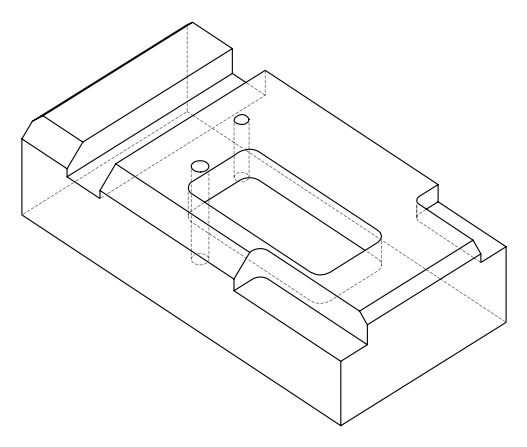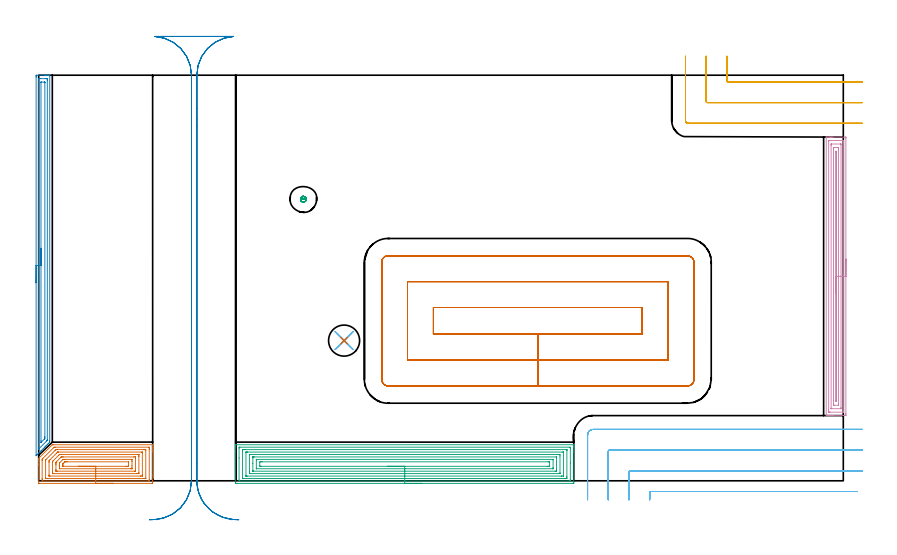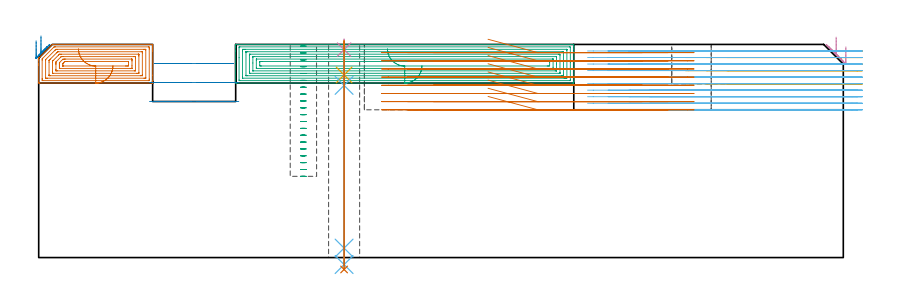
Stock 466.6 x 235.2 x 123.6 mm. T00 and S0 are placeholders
(PLAN: 13 operations, 8 tool changes, 75.9 min)
(1 AREA_MILL | FG_CHAMFER_SURFACE | UGT0205_001 | 4.55 min | 18618 mm3)
(2 AREA_MILL_1 | FG_CHAMFER_SURFACE_1 | UGT0205_001 | 5.43 min | 6722 mm3)
(3 AREA_MILL_2 | FG_CHAMFER_SURFACE_2 | UGT0205_001 | 12.97 min | 53405 mm3)
(4 AREA_MILL_3 | FG_CHAMFER_SURFACE_3 | UGT0205_001 | 6.62 min | 11266 mm3)
(5 MILL_CORNER_NOTCH_RECTANGULAR | CORNER_NOTCH_RECTANGULAR | NXT0201_012 | Follow Part, ap 4, ae 75% | 4.67 min | 80855 mm3)
(6 MILL_CORNER_NOTCH_RECTANGULAR_1 | CORNER_NOTCH_RECTANGULAR_1 | NXT0201_012 | Follow Part, ap 4, ae 75% | 14.3 min | 220425 mm3)
(7 MILL_RECTANGULAR_POCKET | POCKET_RECTANGULAR_STRAIGHT | UGT0201_094 | Follow Part, ap 5, ae 75% | 20.26 min | 721735 mm3)
(8 MILL_RECTANGULAR_SLOT | SLOT_RECTANGULAR | UGT0201_009 | Follow Part, ap 11.25, ae 75% | 4.6 min | 370632 mm3)
(9 MILL_BLIND_HOLE_FROM_SOLID_MATERIAL | STEP1POCKET | NXT0201_011 | Spiral | 1.27 min | 13934 mm3)
(10 SPOT_DRILL | STEP1HOLE | NXT0321_9005460120000 | 0.05 min | 189 mm3)
(11 DRILL_BLIND_HOLE_INTO_CENTER | STEP1HOLE | NXT0301_089 | 0.08 min | 1563 mm3)
(12 GUN_DRILL_THROUGH_HOLE | STEP1HOLE | UGT0307_008 | 0.61 min | 10257 mm3)
(13 DRILL_TO_ENLARGE_THROUGH_HOLE | STEP1HOLE | UGT0301_046 | 0.53 min | 19466 mm3)
(TOOL UGT0205_001 | Chamfer Mill 20 x 3 x 45 deg. | D20 FL50 Z2)
(TOOL NXT0201_012 | ENDMILL 16mm [2P460-1600-NA 1630] | D16 FL38 Z6)
(TOOL UGT0201_094 | End mill 20 mm | D20 FL38 Z4)
(TOOL UGT0201_009 | End Mill 45 mm | D45 FL63 Z6)
(TOOL NXT0201_011 | ENDMILL 12mm [2P460-1200-NA 1630] | D12 FL38 Z6)
(TOOL NXT0321_9005460120000 | NC Spot Drill, 142deg, 12mm, Carbide, Uncoated | D12 PA142 FL30 Z2)
(TOOL NXT0301_089 | Carbide Drill 11.8mm [860.1-1180-035A1-MM 2214] | D11.8 PA140 FL55 Z2)
(TOOL UGT0307_008 | Gun Drill 11 mm | D11 PA130 FL24 Z1)
(TOOL UGT0301_046 | Twist Drill 18 mm | D18 PA118 FL130 Z2)
(OP 1 AREA_MILL)
G17 G21 G94 G90
T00 M6
G54
G17 G0 G90 X43.05 Y-1.5 S1061 M3
G43 Z133.6 H0
Z111.2
G94 G1 X43.012 Z110.328 F250.
X42.898 Z109.464
X42.709 Z108.612
X42.447 Z107.78
X42.113 Z106.974
X41.71 Z106.2
X41.241 Z105.464
X40.71 Z104.772
X40.121 Z104.129
X39.478 Z103.54
X38.786 Z103.009
X38.05 Z102.54
X37.276 Z102.137
X36.47 Z101.803
X35.638 Z101.541
X34.786 Z101.352
X33.922 Z101.238
X33.05 Z101.2
X0.569
X0.22 Y-1.496 Z101.202
X0.01 Y-1.491 Z101.206
X0. Y-1.276 Z101.421
Y8.812 Z111.506
Y9.452 Z112.149
Y9.7 Z112.397
Y11.476 Z114.171
Y11.973 Z114.672
Y12.56 Z115.258
Y12.808 Z115.507
X0.002 Y12.908 Z115.606
X0.01 Y13.004 Z115.701
X0.124 Y13.126 Z115.823
X7.814 Y20.814 Z123.511
X7.905 Y20.898 Z123.588
X8.578 Y20.9 Z123.6
X65.976
X66.09 Y20.897 Z123.589
X66.093 Y20.874 Z123.565
X66.1 Y20.596 Z123.294
Y19.859 Z122.559
Y19.077 Z121.776
Y18.58 Z121.277
Y18.332 Z121.029
Y17.692 Z120.389
Y17.444 Z120.141
Y16.804 Z119.498
Y3.04 Z105.737
Y-0.068 Z102.628
Y-0.389 Z102.308
X66.097 Y-0.956 Z101.74
X66.092 Y-1.491 Z101.205
X66.069 Y-1.493 Z101.204
X65.531 Y-1.5 Z101.2
X33.05
Y-0.086 Z102.614
X2.349 Y-0.085 Z102.615
X2.01 Y-0.068 Z102.632
X2.002 Y0.278 Z102.978
X2. Y0.82 Z103.52
Y1.168 Z103.868
Y11.824 Z114.524
X2.006 Y12.364 Z115.064
X2.01 Y12.536 Z115.236
X2.087 Y12.626 Z115.326
X2.349 Y12.899 Z115.599
X8.578 Y19.128 Z121.828
X8.751 Y19.297 Z121.997
X8.93 Y19.468 Z122.168
X9.451 Y19.485 Z122.185
X9.468 Y19.486 Z122.186
X63.751 Y19.485 Z122.185
X64.09 Y19.468 Z122.168
X64.098 Y19.122 Z121.822
X64.1 Y18.58 Z121.28
Y18.232 Z120.932
Y0.82 Z103.52
X64.099 Y0.473 Z103.173
X64.09 Y-0.068 Z102.632
X63.768 Y-0.085 Z102.615
X63.751
X33.05 Y-0.086 Z102.614
Y1.328 Z104.028
X5.019 Y1.329 Z104.029
X4.508 Y1.33 Z104.03
X4.129 Y1.333 Z104.033
X4.012 Y1.335 Z104.035
X4.004 Y1.579 Z104.279
X4.001 Y1.708 Z104.408
X4. Y11.605 Z114.305
X4.002 Y11.733 Z114.433
X4.01 Y11.991 Z114.691
X4.02 Y12.109 Z114.809
X4.05 Y12.144 Z114.844
X4.129 Y12.229 Z114.929
X9.53 Y17.631 Z120.331
X9.593 Y17.692 Z120.392
X9.984 Y18.065 Z120.765
X10.358 Y18.068 Z120.768
X10.869 Y18.071 Z120.771
X61.081
X61.592 Y18.07 Z120.77
X61.971 Y18.067 Z120.767
X62.088 Y18.065 Z120.765
X62.096 Y17.821 Z120.521
X62.099 Y17.692 Z120.392
X62.1 Y1.58 Z104.28
X62.096 Y1.451 Z104.151
X62.09 Y1.366 Z104.066
X62.081 Y1.335 Z104.035
X62.065 Y1.333 Z104.033
X61.971 Y1.331 Z104.031
X61.461 Y1.329 Z104.029
X61.081 Y1.328 Z104.028
X33.05
Y2.743 Z105.443
X6.651
X6.039 Y2.749 Z105.449
X6.01 Y2.75 Z105.45
X6.007 Y2.786 Z105.486
X6.003 Y2.873 Z105.573
X6.001 Y3.046 Z105.746
X6. Y3.393 Z106.093
Y10.588 Z113.288
X6.003 Y11.382 Z114.082
X6.01 Y11.476 Z114.176
X6.029 Y11.668 Z114.368
X6.153 Y11.798 Z114.498
X6.313 Y11.961 Z114.661
X6.713 Y12.364 Z115.064
X10.358 Y16.01 Z118.71
X10.757 Y16.406 Z119.106
X10.925 Y16.569 Z119.269
X10.987 Y16.626 Z119.326
X11.02 Y16.65 Z119.35
X11.063 Y16.652 Z119.352
X11.248 Y16.656 Z119.356
X11.396 Y16.657 Z119.357
X59.449
X60.061 Y16.651 Z119.351
X60.09 Y16.65 Z119.35
X60.093 Y16.614 Z119.314
X60.097 Y16.528 Z119.228
X60.099 Y16.354 Z119.054
X60.1 Y16.007 Z118.707
Y3.484 Z106.184
X60.098 Y3.085 Z105.785
X60.094 Y2.886 Z105.586
X60.09 Y2.787 Z105.487
X60.085 Y2.749 Z105.449
X60.039 Y2.748 Z105.448
X59.301 Y2.743 Z105.443
X59.154
X33.05
Y4.157 Z106.857
X8.363
X8.219 Y4.158 Z106.858
X8.105 Y4.16 Z106.86
X8.03 Y4.164 Z106.864
X8.009 Y4.168 Z106.868
X8.008 Y4.18 Z106.88
X8.004 Y4.372 Z107.072
X8. Y4.949 Z107.649
Y5.26 Z107.96
X8.001 Y10.588 Z113.288
X8.005 Y11.16 Z113.86
X8.011 Y11.201 Z113.901
X8.029 Y11.223 Z113.923
X8.082 Y11.28 Z113.98
X8.275 Y11.476 Z114.176
X8.426 Y11.628 Z114.328
X11.538 Y14.739 Z117.439
X11.829 Y15.028 Z117.728
X11.986 Y15.18 Z117.88
X12.039 Y15.229 Z117.929
X12.138 Y15.236 Z117.936
X12.814 Y15.242 Z117.942
X13.028 Y15.243 Z117.943
X57.737
X57.881 Y15.242 Z117.942
X57.995 Y15.24 Z117.94
X58.07 Y15.236 Z117.936
X58.091 Y15.232 Z117.932
X58.092 Y15.22 Z117.92
X58.096 Y15.028 Z117.728
X58.1 Y14.451 Z117.151
Y14.14 Z116.84
X58.099 Y4.683 Z107.383
X58.095 Y4.372 Z107.072
X58.091 Y4.228 Z106.928
X58.086 Y4.164 Z106.864
X57.952 Y4.161 Z106.861
X57.736 Y4.158 Z106.858
X57.522 Y4.157 Z106.857
X56.847
X33.05
Y5.571 Z108.271
X10.935 Y5.572 Z108.272
X10.358 Y5.575 Z108.275
X10.039 Y5.578 Z108.278
X10.009 Y5.586 Z108.286
X10.004 Y5.613 Z108.313
X10.001 Y6.148 Z108.848
X10. Y6.505 Z109.205
Y9.169 Z111.869
X10.001 Y9.7 Z112.4
X10.002 Y10.056 Z112.756
X10.01 Y10.588 Z113.288
X10.019 Y10.76 Z113.46
X10.101 Y10.845 Z113.545
X10.358 Y11.11 Z113.81
X12.764 Y13.515 Z116.215
X13.028 Y13.775 Z116.475
X13.074 Y13.814 Z116.514
X13.108 Y13.822 Z116.522
X13.184 Y13.825 Z116.525
X13.341 Y13.827 Z116.527
X13.918 Y13.829 Z116.529
X14.23
X55.165 Y13.828 Z116.528
X55.742 Y13.825 Z116.525
X56.061 Y13.822 Z116.522
X56.091 Y13.814 Z116.514
X56.096 Y13.787 Z116.487
X56.099 Y13.252 Z115.952
X56.1 Y12.895 Z115.595
X56.099 Y5.792 Z108.492
X56.095 Y5.672 Z108.372
X56.09 Y5.583 Z108.283
X56.03 Y5.578 Z108.278
X55.742 Y5.574 Z108.274
X55.429 Y5.572 Z108.272
X33.05 Y5.571 Z108.271
Y6.985 Z109.685
X12.188 Y6.986 Z109.686
X12.138 Y6.987 Z109.687
X12.088 Y6.99 Z109.69
X12.01 Y6.997 Z109.697
X12.007 Y7.036 Z109.736
X12.002 Y7.172 Z109.872
X12. Y7.924 Z110.624
Y8.95 Z111.65
Y9.7 Z112.4
Y9.837 Z112.537
X12.002 Y9.975 Z112.675
X12.01 Y10.25 Z112.95
X12.014 Y10.306 Z113.006
X12.026 Y10.322 Z113.022
X12.058 Y10.357 Z113.057
X12.138 Y10.441 Z113.141
X12.212 Y10.515 Z113.215
X13.918 Y12.219 Z114.919
X13.992 Y12.29 Z114.99
X14.073 Y12.364 Z115.064
X14.761 Y12.411 Z115.111
X14.807 Y12.412 Z115.112
X15.647 Y12.415 Z115.115
X53.912 Y12.414 Z115.114
X53.962 Y12.413 Z115.113
X54.012 Y12.41 Z115.11
X54.09 Y12.403 Z115.103
X54.093 Y12.364 Z115.064
X54.098 Y12.229 Z114.929
X54.1 Y11.476 Z114.176
Y11.339 Z114.039
Y8.812 Z111.512
Y7.787 Z110.487
X54.095 Y7.036 Z109.736
X54.092 Y7.003 Z109.703
X54.089 Y6.992 Z109.692
X54.063 Y6.99 Z109.69
X54.012 Y6.986 Z109.686
X53.962
X53.123 Y6.985 Z109.685
X33.05
Y8.4 Z111.1
X14.102
X14.068 Y8.401 Z111.101
X14.033 Y8.403 Z111.103
X14.013 Y8.406 Z111.106
X14.01 Y8.434 Z111.134
X14.001 Y8.729 Z111.429
X14. Y8.812 Z111.512
Y9.618 Z112.318
X14.001 Y9.7 Z112.4
X14.006 Y9.801 Z112.501
X14.01 Y9.849 Z112.549
X14.045 Y9.889 Z112.589
X14.169 Y10.019 Z112.719
X14.327 Y10.18 Z112.88
X14.807 Y10.66 Z113.36
X15.087 Y10.929 Z113.629
X15.17 Y10.994 Z113.694
X15.288 Y10.997 Z113.697
X15.697 Y10.999 Z113.699
X16.174 Y11. Z113.7
X16.587
X51.998
X52.032 Y10.999 Z113.699
X52.067 Y10.997 Z113.697
X52.087 Y10.994 Z113.694
X52.09 Y10.966 Z113.666
X52.099 Y10.671 Z113.371
X52.098 Y8.812 Z111.512
X52.09 Y8.416 Z111.116
X51.699 Y8.406 Z111.106
X51.293 Y8.402 Z111.102
X50.816 Y8.4 Z111.1
X50.403
X33.05
X32.178 Z111.138
X31.313 Z111.251
X30.462 Z111.44
X29.63 Z111.703
X28.824 Z112.036
X28.05 Z112.439
X27.314 Z112.908
X26.622 Z113.439
X25.979 Z114.028
X25.39 Z114.672
X24.858 Z115.364
X24.39 Z116.1
X23.987 Z116.873
X23.653 Z117.679
X23.391 Z118.511
X23.202 Z119.363
X23.088 Z120.228
X23.05 Z121.1
G0 Z133.6
M5
M2
(OP 2 AREA_MILL_1)
G17 G21 G94 G90
T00 M6
G54
G17 G0 G90 X-1.5 Y114.85 S1061 M3
G43 Z133.6 H0
Z125.7
G94 G1 Y114.888 Z124.828 F250.
Y115.002 Z123.963
Y115.191 Z123.112
Y115.453 Z122.28
Y115.787 Z121.474
Y116.19 Z120.7
Y116.658 Z119.964
Y117.19 Z119.272
Y117.779 Z118.629
Y118.422 Z118.04
Y119.114 Z117.508
Y119.85 Z117.04
Y120.624 Z116.637
Y121.43 Z116.303
Y122.262 Z116.041
Y123.113 Z115.852
Y123.978 Z115.738
Y124.85 Z115.7
Y234.141
X-1.499 Y234.597 Z115.701
X-1.495 Y235.029 Z115.703
X-1.491 Y235.19 Z115.706
X-1.07 Y235.2 Z116.127
X3.33 Z120.524
X3.901 Z121.098
X4.21 Z121.406
X4.781 Z121.977
X5.09 Z122.285
X5.707 Z122.906
X5.97 Z123.169
X6.099 Y235.199 Z123.298
X6.394 Y235.19 Z123.593
X6.4 Y235.043 Z123.6
Y23.133
X6.396 Y22.395 Z123.589
X6.241 Y22.241 Z123.439
X5.796 Y21.795 Z122.993
X5.239 Y21.239 Z122.438
X4.904 Y20.902 Z122.1
X4.307 Y20.307 Z121.507
X3.623 Y19.623 Z120.822
X2.672 Y18.672 Z119.871
X1.334 Y17.333 Z118.533
X0.311 Y16.31 Z117.51
X0.103 Y16.102 Z117.301
X-0.004 Y15.995 Z117.194
X-0.545 Y15.454 Z116.654
X-0.777 Y15.222 Z116.42
X-0.896 Y15.103 Z116.301
X-1.344 Y14.656 Z115.855
X-1.493 Y14.519 Z115.706
X-1.5 Y14.666 Z115.7
Y124.85
X-0.086 Z117.114
Y231.921
X-0.083 Y232.705 Z117.117
X-0.081 Y232.813 Z117.119
X-0.067 Y233.19 Z117.133
X0.311 Y233.197 Z117.511
X0.69 Y233.199 Z117.89
X1.188 Y233.2 Z118.388
X3.828 Z121.028
X4.21 Y233.199 Z121.41
X4.711 Y233.196 Z121.911
X4.899 Y233.19 Z122.099
X4.979 Y233.165 Z122.179
X4.984 Y232.92 Z122.184
X4.985 Y232.813 Z122.185
X4.986 Y232.026 Z122.186
X4.985 Y24.025 Z122.185
X4.981 Y23.632 Z122.181
X4.979 Y23.44 Z122.179
X4.884 Y23.341 Z122.084
X4.682 Y23.133 Z121.882
X0.093 Y18.544 Z117.293
X0.013 Y18.466 Z117.213
X-0.064 Y18.393 Z117.136
X-0.074 Y18.385 Z117.126
X-0.079 Y18.422 Z117.121
X-0.084 Y18.564 Z117.116
X-0.085 Y18.672 Z117.115
X-0.086 Y19.204 Z117.114
Y124.85
X1.328 Z118.528
X1.329 Y231.028 Z118.529
X1.33 Y231.151 Z118.53
X1.332 Y231.18 Z118.532
X1.334 Y231.188 Z118.534
X1.345 Y231.191 Z118.545
X1.403 Y231.198 Z118.603
X3.161 Y231.2 Z120.361
X3.33 Y231.199 Z120.53
X3.499 Y231.195 Z120.699
X3.547 Y231.191 Z120.747
X3.565 Y231.187 Z120.765
X3.567 Y231.174 Z120.767
X3.57 Y231.11 Z120.77
X3.571 Y231.028 Z120.771
Y230.783
Y25.565
X3.567 Y24.917 Z120.767
X3.565 Y24.679 Z120.765
X3.55 Y24.462 Z120.75
X3.33 Y24.232 Z120.53
X3.228 Y24.128 Z120.428
X1.341 Y22.241 Z118.541
X1.336 Y22.238 Z118.536
X1.333 Z118.533
X1.331 Y22.241 Z118.531
X1.33 Y22.25 Z118.53
X1.329 Y22.485 Z118.529
X1.328 Y23.133 Z118.528
Y124.85
Y125.722 Z118.566
Y126.586 Z118.68
Y127.438 Z118.869
Y128.27 Z119.131
Y129.076 Z119.465
Y129.85 Z119.868
Y130.586 Z120.337
Y131.278 Z120.868
Y131.921 Z121.457
Y132.51 Z122.101
Y133.041 Z122.793
Y133.51 Z123.528
Y133.913 Z124.302
Y134.247 Z125.108
Y134.509 Z125.94
Y134.698 Z126.792
Y134.812 Z127.657
Y134.85 Z128.528
G0 Z133.6
M5
M2
(OP 3 AREA_MILL_2)
G17 G21 G94 G90
T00 M6
G54
G17 G0 G90 X222.25 Y-1.5 S1061 M3
G43 Z133.6 H0
Z111.2
G94 G1 X222.212 Z110.328 F250.
X222.098 Z109.464
X221.909 Z108.612
X221.647 Z107.78
X221.313 Z106.974
X220.91 Z106.2
X220.442 Z105.464
X219.91 Z104.772
X219.321 Z104.129
X218.678 Z103.54
X217.986 Z103.009
X217.25 Z102.54
X216.476 Z102.137
X215.67 Z101.803
X214.838 Z101.541
X213.987 Z101.352
X213.122 Z101.238
X212.25 Z101.2
X114.825
X114.474 Y-1.496 Z101.202
X114.21 Y-1.492 Z101.206
X114.2 Y-1.224 Z101.474
Y17.072 Z119.767
Y19.468 Z122.163
Y20.174 Z122.874
Y20.468 Z123.168
X114.207 Y20.862 Z123.553
X114.21 Y20.897 Z123.588
X114.378 Y20.9 Z123.6
X310.122
X310.29 Y20.897 Z123.588
X310.293 Y20.862 Z123.553
X310.3 Y20.468 Z123.168
Y20.174 Z122.874
Y19.468 Z122.163
Y18.228 Z120.925
Y16.804 Z119.5
Y-0.689 Z102.009
X310.298 Y-0.956 Z101.741
X310.292 Y-1.492 Z101.206
X310.217 Y-1.494 Z101.203
X309.676 Y-1.5 Z101.2
X212.25
Y-0.086 Z102.614
X116.612 Y-0.085 Z102.615
X116.21 Y-0.068 Z102.632
X116.201 Y0.34 Z103.04
X116.2 Y13.218 Z115.918
X116.201 Y18.989 Z121.689
X116.21 Y19.468 Z122.168
X116.595 Y19.485 Z122.185
X116.612 Y19.486 Z122.186
X307.888 Y19.485 Z122.185
X308.29 Y19.468 Z122.168
X308.299 Y19.06 Z121.76
X308.3 Y10.383 Z113.083
X308.299 Y0.411 Z103.111
X308.29 Y-0.068 Z102.632
X307.905 Y-0.085 Z102.615
X307.888 Y-0.086 Z102.614
X212.25
Y1.328 Z104.028
X118.4 Y1.329 Z104.029
X118.273 Y1.331 Z104.031
X118.227 Y1.333 Z104.033
X118.21 Y1.335 Z104.035
X118.207 Y1.377 Z104.077
X118.203 Y1.509 Z104.209
X118.201 Y1.708 Z104.408
X118.2 Y1.906 Z104.606
Y17.003 Z119.703
X118.203 Y17.692 Z120.392
X118.206 Y17.885 Z120.585
X118.219 Y18.064 Z120.764
X118.4 Y18.067 Z120.767
X118.913 Y18.07 Z120.77
X119.294 Y18.071 Z120.771
X119.806 Y18.072 Z120.772
X306.1 Y18.071 Z120.771
X306.227 Y18.069 Z120.769
X306.273 Y18.067 Z120.767
X306.29 Y18.065 Z120.765
X306.293 Y18.023 Z120.723
X306.297 Y17.891 Z120.591
X306.299 Y17.692 Z120.392
X306.3 Y17.494 Z120.194
Y2.397 Z105.097
X306.297 Y1.708 Z104.408
X306.294 Y1.515 Z104.215
X306.281 Y1.336 Z104.036
X306.1 Y1.333 Z104.033
X305.587 Y1.33 Z104.03
X305.206 Y1.329 Z104.029
X304.694 Y1.328 Z104.028
X212.25
Y2.743 Z105.443
X120.933
X120.297 Y2.747 Z105.447
X120.224 Y2.75 Z105.45
X120.21 Y2.752 Z105.452
X120.207 Y2.774 Z105.474
X120.203 Y2.827 Z105.527
X120.201 Y3.042 Z105.742
Y16.354 Z119.054
X120.204 Y16.573 Z119.273
X120.207 Y16.627 Z119.327
X120.21 Y16.649 Z119.349
X120.23 Y16.65 Z119.35
X120.339 Y16.654 Z119.354
X121.081 Y16.657 Z119.357
X121.229
X303.567
X304.203 Y16.653 Z119.353
X304.276 Y16.65 Z119.35
X304.29 Y16.648 Z119.348
X304.293 Y16.626 Z119.326
X304.297 Y16.573 Z119.273
X304.299 Y16.358 Z119.058
Y3.046 Z105.746
X304.296 Y2.827 Z105.527
X304.293 Y2.773 Z105.473
X304.29 Y2.751 Z105.451
X304.27 Y2.75 Z105.45
X304.161 Y2.746 Z105.446
X303.419 Y2.743 Z105.443
X303.271
X212.25
Y4.157 Z106.857
X122.869 Y4.158 Z106.858
X122.653 Y4.159 Z106.859
X122.229 Y4.164 Z106.864
X122.21 Y4.372 Z107.072
X122.201 Y5.035 Z107.735
X122.2 Y14.804 Z117.504
X122.202 Y15.028 Z117.728
X122.207 Y15.194 Z117.894
X122.21 Y15.229 Z117.929
X122.293 Y15.236 Z117.936
X122.436 Y15.24 Z117.94
X122.653 Y15.243 Z117.943
X301.631 Y15.242 Z117.942
X301.847 Y15.241 Z117.941
X302.271 Y15.236 Z117.936
X302.29 Y15.028 Z117.728
X302.299 Y14.365 Z117.065
X302.3 Y4.596 Z107.296
X302.298 Y4.372 Z107.072
X302.293 Y4.206 Z106.906
X302.291 Y4.171 Z106.871
X302.207 Y4.164 Z106.864
X302.064 Y4.16 Z106.86
X301.847 Y4.157 Z106.857
X212.25
Y5.571 Z108.271
X124.343 Y5.572 Z108.272
X124.26 Y5.574 Z108.274
X124.221 Y5.577 Z108.277
X124.21 Y5.579 Z108.279
X124.208 Y5.589 Z108.289
X124.202 Y5.712 Z108.412
X124.2 Y10.144 Z112.844
Y13.252 Z115.952
X124.201 Y13.705 Z116.405
X124.203 Y13.77 Z116.47
X124.208 Y13.809 Z116.509
X124.212 Y13.822 Z116.522
X124.223 Y13.824 Z116.524
X124.366 Y13.827 Z116.527
X124.656 Y13.828 Z116.528
X124.97 Y13.829 Z116.529
X300.157 Y13.828 Z116.528
X300.24 Y13.826 Z116.526
X300.279 Y13.823 Z116.523
X300.29 Y13.821 Z116.521
X300.292 Y13.811 Z116.511
X300.298 Y13.688 Z116.388
X300.3 Y9.473 Z112.173
Y6.148 Z108.848
X300.299 Y5.695 Z108.395
X300.297 Y5.63 Z108.33
X300.292 Y5.591 Z108.291
X300.288 Y5.578 Z108.278
X300.278 Y5.576 Z108.276
X300.134 Y5.573 Z108.273
X299.844 Y5.572 Z108.272
X299.53 Y5.571 Z108.271
X212.25
Y6.985 Z109.685
X126.393 Y6.986 Z109.686
X126.292 Y6.989 Z109.689
X126.226 Y6.992 Z109.692
X126.208 Y6.996 Z109.696
X126.206 Y7.002 Z109.702
X126.203 Y7.036 Z109.736
X126.2 Y7.278 Z109.978
Y11.718 Z114.418
X126.204 Y12.364 Z115.064
X126.206 Y12.394 Z115.094
X126.209 Y12.403 Z115.103
X126.242 Y12.408 Z115.108
X126.342 Y12.413 Z115.113
X126.394 Y12.414 Z115.114
X298.107
X298.208 Y12.411 Z115.111
X298.274 Y12.408 Z115.108
X298.292 Y12.404 Z115.104
X298.294 Y12.398 Z115.098
X298.297 Y12.364 Z115.064
X298.3 Y12.122 Z114.822
Y7.682 Z110.382
X298.296 Y7.036 Z109.736
X298.294 Y7.007 Z109.707
X298.292 Y6.997 Z109.697
X298.258 Y6.992 Z109.692
X298.158 Y6.987 Z109.687
X298.107 Y6.986 Z109.686
X212.25 Y6.985 Z109.685
Y8.4 Z111.1
X129.126
X128.645 Y8.401 Z111.101
X128.232 Y8.407 Z111.107
X128.202 Y8.812 Z111.512
X128.2 Y8.843 Z111.543
X128.201 Y10.619 Z113.319
X128.232 Y10.993 Z113.693
X128.712 Y10.999 Z113.699
X129.126 Y11. Z113.7
X129.604
X295.375
X295.855 Y10.999 Z113.699
X296.268 Y10.993 Z113.693
X296.298 Y10.588 Z113.288
X296.3 Y10.557 Z113.257
X296.299 Y8.781 Z111.481
X296.268 Y8.407 Z111.107
X295.788 Y8.401 Z111.101
X295.375 Y8.4 Z111.1
X294.896
X212.25
X211.378 Z111.138
X210.514 Z111.251
X209.662 Z111.44
X208.83 Z111.703
X208.024 Z112.036
X207.25 Z112.439
X206.514 Z112.908
X205.822 Z113.439
X205.179 Z114.028
X204.59 Z114.672
X204.059 Z115.364
X203.59 Z116.1
X203.187 Z116.873
X202.853 Z117.679
X202.591 Z118.511
X202.402 Z119.363
X202.288 Z120.228
X202.25 Z121.1
G0 Z133.6
M5
M2
(OP 4 AREA_MILL_3)
G17 G21 G94 G90
T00 M6
G54
G17 G0 G90 X468.1 Y128.55 S1061 M3
G43 Z133.6 H0
Z122.2
G94 G1 Y128.512 Z121.328 F250.
Y128.398 Z120.464
Y128.209 Z119.612
Y127.947 Z118.78
Y127.613 Z117.974
Y127.21 Z117.2
Y126.742 Z116.464
Y126.21 Z115.772
Y125.621 Z115.129
Y124.978 Z114.54
Y124.286 Z114.009
Y123.55 Z113.54
Y122.776 Z113.137
Y121.97 Z112.803
Y121.138 Z112.541
Y120.287 Z112.352
Y119.422 Z112.238
Y118.55 Z112.2
Y38.844
X468.099 Y38.382 Z112.201
X468.095 Y37.958 Z112.203
X468.091 Y37.81 Z112.206
X467.677 Y37.805 Z112.62
X467.102 Y37.8 Z113.195
X460.641 Z119.653
X460.031 Z120.266
X459.762 Z120.535
X459.151 Z121.145
X458.882 Z121.414
X458.344 Z121.956
X457.662 Z122.637
X456.958 Y37.801 Z123.341
X456.706 Y37.81 Z123.593
X456.7 Y37.936 Z123.6
Y199.164
X456.706 Y199.29 Z123.592
X456.959 Y199.3 Z123.34
X457.662 Z122.637
X458.344 Z121.956
X458.882 Z121.414
X459.151 Z121.145
X459.762 Z120.535
X460.031 Z120.266
X460.641 Z119.653
X467.677 Z112.62
X467.985 Y199.297 Z112.312
X468.092 Y199.29 Z112.205
X468.099 Y199.182 Z112.199
X468.1 Y198.718 Z112.2
Y118.55
X466.686 Z113.614
Y40.163
X466.685 Y39.969 Z113.615
X466.683 Y39.872 Z113.617
X466.68 Y39.825 Z113.62
X466.677 Y39.81 Z113.623
X466.635 Y39.808 Z113.665
X466.275 Y39.801 Z114.025
X458.882 Z121.418
X458.358 Y39.804 Z121.942
X458.193 Y39.81 Z122.107
X458.121 Y39.825 Z122.179
X458.116 Y40.048 Z122.184
X458.115 Y40.163 Z122.185
X458.114 Y40.941 Z122.186
Y196.937
X458.115 Y197.131 Z122.185
X458.117 Y197.228 Z122.183
X458.12 Y197.275 Z122.18
X458.123 Y197.29 Z122.177
X458.165 Y197.292 Z122.135
X458.525 Y197.299 Z121.775
X465.918 Z114.382
X466.442 Y197.296 Z113.858
X466.607 Y197.29 Z113.693
X466.679 Y197.275 Z113.621
X466.684 Y197.052 Z113.616
X466.685 Y196.937 Z113.615
X466.686 Y196.159 Z113.614
Y118.55
X465.272 Z115.028
X465.271 Y42.6 Z115.029
X465.267 Y41.945 Z115.033
X465.265 Y41.829 Z115.035
X465.261 Y41.81 Z115.039
X465.228 Y41.806 Z115.072
X465.18 Y41.801 Z115.12
X459.904 Y41.8 Z120.396
X459.762 Y41.803 Z120.538
X459.619 Y41.808 Z120.681
X459.535 Y41.813 Z120.765
X459.532 Y41.866 Z120.768
X459.53 Y41.945 Z120.77
X459.529 Y42.18 Z120.771
Y194.5
X459.533 Y195.155 Z120.767
X459.535 Y195.271 Z120.765
X459.539 Y195.29 Z120.761
X459.571 Y195.294 Z120.729
X459.62 Y195.299 Z120.68
X464.896 Y195.3 Z115.404
X465.038 Y195.297 Z115.262
X465.181 Y195.292 Z115.119
X465.265 Y195.287 Z115.035
X465.267 Y195.233 Z115.033
X465.269 Y195.155 Z115.031
X465.271 Y194.92 Z115.029
X465.272 Y118.55 Z115.028
X463.857 Z116.443
Y44.617
X463.855 Y44.034 Z116.445
X463.852 Y43.838 Z116.448
X463.85 Y43.812 Z116.45
X463.833 Y43.808 Z116.467
X463.783 Y43.804 Z116.517
X463.683 Y43.801 Z116.617
X461.521 Y43.8 Z118.779
X461.447 Y43.801 Z118.853
X461.107 Y43.81 Z119.193
X460.949 Y43.817 Z119.351
X460.948 Y43.906 Z119.352
X460.944 Y44.31 Z119.356
X460.943 Y46.399 Z119.357
Y192.483
X460.945 Y193.066 Z119.355
X460.948 Y193.262 Z119.352
X460.95 Y193.288 Z119.35
X460.967 Y193.291 Z119.333
X461.016 Y193.296 Z119.284
X461.117 Y193.299 Z119.183
X463.279 Y193.3 Z117.021
X463.353 Y193.299 Z116.947
X463.693 Y193.29 Z116.607
X463.85 Y193.283 Z116.45
X463.852 Y193.194 Z116.448
X463.856 Y192.79 Z116.444
X463.857 Y192.483 Z116.443
Y191.898
Y118.55
X462.443 Z117.857
X462.442 Y46.399 Z117.858
X462.441 Y46.357 Z117.859
X462.4 Y45.891 Z117.9
X462.36 Y46.399 Z117.94
X462.358 Y46.442 Z117.942
Y190.701
X462.359 Y190.743 Z117.941
X462.4 Y191.208 Z117.9
X462.44 Y190.701 Z117.86
X462.442 Y190.658 Z117.858
X462.443 Y118.55 Z117.857
Y117.678 Z117.895
Y116.814 Z118.009
Y115.962 Z118.198
Y115.13 Z118.46
Y114.324 Z118.794
Y113.55 Z119.197
Y112.814 Z119.665
Y112.122 Z120.196
Y111.479 Z120.786
Y110.89 Z121.429
Y110.359 Z122.121
Y109.89 Z122.857
Y109.487 Z123.631
Y109.153 Z124.437
Y108.891 Z125.269
Y108.702 Z126.12
Y108.588 Z126.985
Y108.55 Z127.857
G0 Z133.6
M5
M2
(OP 5 MILL_CORNER_NOTCH_RECTANGULAR)
G17 G21 G94 G90
T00 M6
G54
G17 G0 G90 X399.1 Y246.2 S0 M3
G43 Z133.6 H1
Z119.783
G94 G1 Y243.2 F250.
Y232.095 F500.
G3 X399.895 Y231.3 R0.8
G1 X474.54
X474.6
X477.6 Y231.292 F250.
G0 Z133.6
X387.1 Y246.2
Z119.783
G1 Y243.2
Y220.096 F500.
G3 X387.896 Y219.3 R0.8
G1 X474.54
X474.6
X477.6 Y219.285 F250.
G0 Z133.6
X375.1 Y246.2
Z119.783
G1 Y243.2
Y208.9 F500.
G3 X376.7 Y207.3 R1.6
G1 X474.54
X477.54 F250.
G0 Z133.6
X399.1 Y246.2
Z115.967
G1 Y243.2
Y232.095 F500.
G3 X399.895 Y231.3 R0.8
G1 X474.6
X477.6 F250.
G0 Z133.6
X387.1 Y246.2
Z115.967
G1 Y243.2
Y220.096 F500.
G3 X387.896 Y219.3 R0.8
G1 X474.6
X477.6 F250.
G0 Z133.6
X375.1 Y246.2
Z115.967
G1 Y243.2
Y208.9 F500.
G3 X376.7 Y207.3 R1.6
G1 X474.6
X477.6 F250.
G0 Z133.6
X399.1 Y246.2
Z112.15
G1 Y243.2
Y232.095 F500.
G3 X399.895 Y231.3 R0.8
G1 X474.6
X477.6 F250.
G0 Z133.6
X387.1 Y246.2
Z112.15
G1 Y243.2
Y220.096 F500.
G3 X387.896 Y219.3 R0.8
G1 X474.6
X477.6 F250.
G0 Z133.6
X375.1 Y246.2
Z112.15
G1 Y243.2
Y208.9 F500.
G3 X376.7 Y207.3 R1.6
G1 X474.6
X477.6 F250.
G0 Z133.6
X399.1 Y246.2
Z108.333
G1 Y243.2
Y232.095 F500.
G3 X399.895 Y231.3 R0.8
G1 X474.6
X477.6 F250.
G0 Z133.6
X387.1 Y246.2
Z108.333
G1 Y243.2
Y220.096 F500.
G3 X387.896 Y219.3 R0.8
G1 X474.6
X477.6 F250.
G0 Z133.6
X375.1 Y246.2
Z108.333
G1 Y243.2
Y208.9 F500.
G3 X376.7 Y207.3 R1.6
G1 X474.6
X477.6 F250.
G0 Z133.6
X399.1 Y246.2
Z104.517
G1 Y243.2
Y232.095 F500.
G3 X399.895 Y231.3 R0.8
G1 X474.6
X477.6 F250.
G0 Z133.6
X387.1 Y246.2
Z104.517
G1 Y243.2
Y220.096 F500.
G3 X387.896 Y219.3 R0.8
G1 X474.6
X477.6 F250.
G0 Z133.6
X375.1 Y246.2
Z104.517
G1 Y243.2
Y208.9 F500.
G3 X376.7 Y207.3 R1.6
G1 X474.6
X477.6 F250.
G0 Z133.6
X399.1 Y246.2
Z100.7
G1 Y243.2
Y232.095 F500.
G3 X399.895 Y231.3 R0.8
G1 X474.6
X477.6 F250.
G0 Z133.6
X387.1 Y246.2
Z100.7
G1 Y243.2
Y220.096 F500.
G3 X387.896 Y219.3 R0.8
G1 X474.6
X477.6 F250.
G0 Z133.6
X375.1 Y246.2
Z100.7
G1 Y243.2
Y208.9 F500.
G3 X376.7 Y207.3 R1.6
G1 X474.6
X477.6 F250.
G0 Z133.6
M5
M2
(OP 6 MILL_CORNER_NOTCH_RECTANGULAR_1)
G17 G21 G94 G90
T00 M6
G54
G17 G0 G90 X474.656 Y-6.2 S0 M3
G43 Z133.6 H1
Z119.81
G94 G1 X471.656 F250.
X355.095 F500.
G3 X354.3 Y-6.995 R0.8
G1 Y-7.746
X354.299 Y-8.
X354.278 Y-11. F250.
G0 Z133.6
X477.6 Y5.808
Z119.81
G1 X474.6 Y5.8
X474.537 F500.
X343.095
G3 X342.3 Y5.005 R0.8
G1 Y-7.746
G2 X342.299 Y-8. R24.
G1 X342.267 Y-11. F250.
G0 Z133.6
X477.6 Y17.816
Z119.81
G1 X474.6 Y17.8
X474.537 F500.
X331.095
G3 X330.3 Y17.005 R0.8
G1 Y-7.746
G2 X330.297 Y-8. R12.
G1 X330.234 Y-10.999 F250.
G0 Z133.6
X477.537 Y29.8
Z119.81
G1 X474.537
X321.6 F500.
G3 X318.3 Y26.5 R3.3
G1 Y-7.746
Y-10.746 F250.
G0 Z133.6
X474.656 Y-6.2
Z116.02
G1 X471.656
X355.095 F500.
G3 X354.3 Y-6.995 R0.8
G1 Y-7.746
X354.299 Y-8.
X354.278 Y-11. F250.
G0 Z133.6
X477.6 Y5.8
Z116.02
G1 X474.6
X343.095 F500.
G3 X342.3 Y5.005 R0.8
G1 Y-7.746
G2 X342.299 Y-8. R24.
G1 X342.267 Y-11. F250.
G0 Z133.6
X477.6 Y17.8
Z116.02
G1 X474.6
X331.095 F500.
G3 X330.3 Y17.005 R0.8
G1 Y-7.746
G2 X330.297 Y-8. R12.
G1 X330.234 Y-10.999 F250.
G0 Z133.6
X477.6 Y29.8
Z116.02
G1 X474.6
X321.6 F500.
G3 X318.3 Y26.5 R3.3
G1 Y-7.746
Y-10.746 F250.
G0 Z133.6
X474.656 Y-6.2
Z112.23
G1 X471.656
X355.095 F500.
G3 X354.3 Y-6.995 R0.8
G1 Y-7.746
X354.299 Y-8.
X354.278 Y-11. F250.
G0 Z133.6
X477.6 Y5.8
Z112.23
G1 X474.6
X343.095 F500.
G3 X342.3 Y5.005 R0.8
G1 Y-7.746
G2 X342.299 Y-8. R24.
G1 X342.267 Y-11. F250.
G0 Z133.6
X477.6 Y17.8
Z112.23
G1 X474.6
X331.095 F500.
G3 X330.3 Y17.005 R0.8
G1 Y-7.746
G2 X330.297 Y-8. R12.
G1 X330.234 Y-10.999 F250.
G0 Z133.6
X477.6 Y29.8
Z112.23
G1 X474.6
X321.6 F500.
G3 X318.3 Y26.5 R3.3
G1 Y-7.746
Y-10.746 F250.
G0 Z133.6
X474.656 Y-6.2
Z108.44
G1 X471.656
X355.095 F500.
G3 X354.3 Y-6.995 R0.8
G1 Y-8.
X354.298 Y-11. F250.
G0 Z133.6
X477.6 Y5.8
Z108.44
G1 X474.6
X343.095 F500.
G3 X342.3 Y5.005 R0.8
G1 Y-6.995
Y-8.
X342.297 Y-11. F250.
G0 Z133.6
X477.6 Y17.8
Z108.44
G1 X474.6
X331.096 F500.
G3 X330.3 Y17.004 R0.8
G1 Y5.005
Y-8.
X330.294 Y-11. F250.
G0 Z133.6
X477.6 Y29.8
Z108.44
G1 X474.6
X321.6 F500.
G3 X318.3 Y26.5 R3.3
G1 Y-7.976
Y-10.976 F250.
G0 Z133.6
X474.656 Y-6.2
Z104.65
G1 X471.656
X355.095 F500.
G3 X354.3 Y-6.995 R0.8
G1 Y-8.
Y-11. F250.
G0 Z133.6
X477.6 Y5.8
Z104.65
G1 X474.6
X343.095 F500.
G3 X342.3 Y5.005 R0.8
G1 Y-8.
Y-11. F250.
G0 Z133.6
X477.6 Y17.8
Z104.65
G1 X474.6
X331.096 F500.
G3 X330.3 Y17.004 R0.8
G1 Y-8.
Y-11. F250.
G0 Z133.6
X477.6 Y29.8
Z104.65
G1 X474.6
X321.6 F500.
G3 X318.3 Y26.5 R3.3
G1 Y-8.
Y-11. F250.
G0 Z133.6
X474.656 Y-6.2
Z100.86
G1 X471.656
X355.095 F500.
G3 X354.3 Y-6.995 R0.8
G1 Y-8.
Y-11. F250.
G0 Z133.6
X477.6 Y5.8
Z100.86
G1 X474.6
X343.095 F500.
G3 X342.3 Y5.005 R0.8
G1 Y-8.
Y-11. F250.
G0 Z133.6
X477.6 Y17.8
Z100.86
G1 X474.6
X331.095 F500.
G3 X330.3 Y17.005 R0.8
G1 Y-8.
Y-11. F250.
G0 Z133.6
X477.6 Y29.8
Z100.86
G1 X474.6
X321.6 F500.
G3 X318.3 Y26.5 R3.3
G1 Y-8.
Y-11. F250.
G0 Z133.6
X474.656 Y-6.2
Z97.07
G1 X471.656
X355.095 F500.
G3 X354.3 Y-6.995 R0.8
G1 Y-8.
Y-11. F250.
G0 Z133.6
X477.6 Y5.8
Z97.07
G1 X474.6
X343.095 F500.
G3 X342.3 Y5.005 R0.8
G1 Y-8.
Y-11. F250.
G0 Z133.6
X477.6 Y17.8
Z97.07
G1 X474.6
X331.095 F500.
G3 X330.3 Y17.005 R0.8
G1 Y-8.
Y-11. F250.
G0 Z133.6
X477.6 Y29.8
Z97.07
G1 X474.6
X321.6 F500.
G3 X318.3 Y26.5 R3.3
G1 Y-8.
Y-11. F250.
G0 Z133.6
X474.656 Y-6.2
Z93.28
G1 X471.656
X355.095 F500.
G3 X354.3 Y-6.995 R0.8
G1 Y-8.
Y-11. F250.
G0 Z133.6
X477.6 Y5.8
Z93.28
G1 X474.6
X343.095 F500.
G3 X342.3 Y5.005 R0.8
G1 Y-8.
Y-11. F250.
G0 Z133.6
X477.6 Y17.8
Z93.28
G1 X474.6
X331.095 F500.
G3 X330.3 Y17.005 R0.8
G1 Y-8.
Y-11. F250.
G0 Z133.6
X477.6 Y29.8
Z93.28
G1 X474.6
X321.6 F500.
G3 X318.3 Y26.5 R3.3
G1 Y-8.
Y-11. F250.
G0 Z133.6
X474.656 Y-6.2
Z89.49
G1 X471.656
X355.095 F500.
G3 X354.3 Y-6.995 R0.8
G1 Y-8.
Y-11. F250.
G0 Z133.6
X477.6 Y5.8
Z89.49
G1 X474.6
X343.095 F500.
G3 X342.3 Y5.005 R0.8
G1 Y-8.
Y-11. F250.
G0 Z133.6
X477.6 Y17.8
Z89.49
G1 X474.6
X331.095 F500.
G3 X330.3 Y17.005 R0.8
G1 Y-8.
Y-11. F250.
G0 Z133.6
X477.6 Y29.8
Z89.49
G1 X474.6
X321.6 F500.
G3 X318.3 Y26.5 R3.3
G1 Y-8.
Y-11. F250.
G0 Z133.6
X474.656 Y-6.2
Z85.7
G1 X471.656
X355.095 F500.
G3 X354.3 Y-6.995 R0.8
G1 Y-8.
Y-11. F250.
G0 Z133.6
X477.6 Y5.8
Z85.7
G1 X474.6
X343.095 F500.
G3 X342.3 Y5.005 R0.8
G1 Y-8.
Y-11. F250.
G0 Z133.6
X477.6 Y17.8
Z85.7
G1 X474.6
X331.096 F500.
G3 X330.3 Y17.004 R0.8
G1 Y-8.
Y-11. F250.
G0 Z133.6
X477.6 Y29.8
Z85.7
G1 X474.6
X321.6 F500.
G3 X318.3 Y26.5 R3.3
G1 Y-8.
Y-11. F250.
G0 Z133.6
M5
M2
(OP 7 MILL_RECTANGULAR_POCKET)
G17 G21 G94 G90
T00 M6
G54
G17 G0 G90 X260.573 Y85. S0 M3
G43 Z133.6 H0
Z126.6
G94 G1 X289.45 Z118.862 F250.
X350. F500.
Y100.5
X228.9
Y85.
X289.45
Y70.
X365.
Y115.5
X213.9
Y70.
X289.45
Y55.
X376.2
G3 X380. Y58.8 R3.8
G1 Y126.7
G3 X376.2 Y130.5 R3.8
G1 X202.7
G3 X198.9 Y126.7 R3.8
G1 Y58.8
G3 X202.7 Y55. R3.8
G1 X289.45
X290.45
G0 X260.573 Y85. Z121.862
G1 X289.45 Z114.125 F250.
X350. F500.
Y100.5
X228.9
Y85.
X289.45
Y70.
X365.
Y115.5
X213.9
Y70.
X289.45
Y55.
X376.2
G3 X380. Y58.8 R3.8
G1 Y126.7
G3 X376.2 Y130.5 R3.8
G1 X202.7
G3 X198.9 Y126.7 R3.8
G1 Y58.8
G3 X202.7 Y55. R3.8
G1 X289.45
X290.45
G0 X260.573 Y85. Z117.125
G1 X289.45 Z109.387 F250.
X350. F500.
Y100.5
X228.9
Y85.
X289.45
Y70.
X365.
Y115.5
X213.9
Y70.
X289.45
Y55.
X376.2
G3 X380. Y58.8 R3.8
G1 Y126.7
G3 X376.2 Y130.5 R3.8
G1 X202.7
G3 X198.9 Y126.7 R3.8
G1 Y58.8
G3 X202.7 Y55. R3.8
G1 X289.45
X290.45
G0 X260.573 Y85. Z112.387
G1 X289.45 Z104.65 F250.
X350. F500.
Y100.5
X228.9
Y85.
X289.45
Y70.
X365.
Y115.5
X213.9
Y70.
X289.45
Y55.
X376.2
G3 X380. Y58.8 R3.8
G1 Y126.7
G3 X376.2 Y130.5 R3.8
G1 X202.7
G3 X198.9 Y126.7 R3.8
G1 Y58.8
G3 X202.7 Y55. R3.8
G1 X289.45
X290.45
G0 X260.573 Y85. Z107.65
G1 X289.45 Z99.912 F250.
X350. F500.
Y100.5
X228.9
Y85.
X289.45
Y70.
X365.
Y115.5
X213.9
Y70.
X289.45
Y55.
X376.2
G3 X380. Y58.8 R3.8
G1 Y126.7
G3 X376.2 Y130.5 R3.8
G1 X202.7
G3 X198.9 Y126.7 R3.8
G1 Y58.8
G3 X202.7 Y55. R3.8
G1 X289.45
X290.45
G0 X260.573 Y85. Z102.912
G1 X289.45 Z95.175 F250.
X350. F500.
Y100.5
X228.9
Y85.
X289.45
Y70.
X365.
Y115.5
X213.9
Y70.
X289.45
Y55.
X376.2
G3 X380. Y58.8 R3.8
G1 Y126.7
G3 X376.2 Y130.5 R3.8
G1 X202.7
G3 X198.9 Y126.7 R3.8
G1 Y58.8
G3 X202.7 Y55. R3.8
G1 X289.45
X290.45
G0 X260.573 Y85. Z98.175
G1 X289.45 Z90.437 F250.
X350. F500.
Y100.5
X228.9
Y85.
X289.45
Y70.
X365.
Y115.5
X213.9
Y70.
X289.45
Y55.
X376.2
G3 X380. Y58.8 R3.8
G1 Y126.7
G3 X376.2 Y130.5 R3.8
G1 X202.7
G3 X198.9 Y126.7 R3.8
G1 Y58.8
G3 X202.7 Y55. R3.8
G1 X289.45
X290.45
G0 X260.573 Y85. Z93.437
G1 X289.45 Z85.7 F250.
X350. F500.
Y100.5
X228.9
Y85.
X289.45
Y70.
X365.
Y115.5
X213.9
Y70.
X289.45
Y55.
X376.2
G3 X380. Y58.8 R3.8
G1 Y126.7
G3 X376.2 Y130.5 R3.8
G1 X202.7
G3 X198.9 Y126.7 R3.8
G1 Y58.8
G3 X202.7 Y55. R3.8
G1 X289.45
X290.45
G0 Z133.6
M5
M2
(OP 8 MILL_RECTANGULAR_SLOT)
G17 G21 G94 G90
T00 M6
G54
G17 G0 G90 X112.055 Y-22.598 S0 M3
G43 Z133.6 H0
Z112.567
G94 G1 X109.133 Y-21.922 F250.
G2 X91.701 Y-0.232 R22.5 F500.
X91.7 Y0. R22.5 F391.
G1 Y9.768
Y209.768 F347.
Y235.2 F500.
G2 X113.038 Y257.67 R22.5
G1 Y257.7
X67.262
Y257.67
G2 X88.6 Y235.2 R22.5
G1 Y0.
G2 X71.167 Y-21.922 R22.5
G1 X68.244 Y-22.598 F250.
G0 X116.034 Y-22.625 Z101.533
G1 X113.038 Y-22.47
G2 X96.023 Y-13.261 R22.5 F500.
X92.087 Y-4.157 R22.5 F426.
X91.7 Y0. R22.5 F344.
G1 Y215.819
Y235.2 F500.
G2 X113.038 Y257.67 R22.5
G1 Y257.7
X67.262
Y257.67
G2 X88.6 Y235.2 R22.5
G1 Y0.
G2 X67.262 Y-22.47 R22.5
G1 X64.266 Y-22.625 F250.
G0 X116.035 Z90.5
G1 X113.039 Y-22.47
G2 X96.023 Y-13.261 R22.5 F500.
X92.087 Y-4.157 R22.5 F399.
X91.7 Y0. R22.5 F332.
G1 Y205.819
Y215.819 F376.
Y235.2 F500.
G2 X113.038 Y257.67 R22.5
G1 Y257.7
X67.262
Y257.67
G2 X88.6 Y235.2 R22.5
G1 Y0.
G2 X67.261 Y-22.47 R22.5
G1 X64.265 Y-22.625 F250.
G0 Z133.6
M5
M2
(OP 9 MILL_BLIND_HOLE_FROM_SOLID_MATERIAL)
G17 G21 G94 G90
T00 M6
G54
G17 G0 G90 X153.5 Y163.3 S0 M3
G43 Z133.6 H1
Z122.625
G94 G3 X154.26 Y164.19 R0.77 F250.
X153.242 Y164.93 R0.89
X151.87 Y163.042 R1.65
X153.242 Y164.93 R-1.65
X152.556 Y163.986 R0.825
X153.5 Y163.3 R0.825
G0 Z118.65
G3 X154.26 Y164.19 R0.77
X153.242 Y164.93 R0.89
X151.87 Y163.042 R1.65
X153.242 Y164.93 R-1.65
X152.556 Y163.986 R0.825
X153.5 Y163.3 R0.825
G0 Z114.675
G3 X154.26 Y164.19 R0.77
X153.242 Y164.93 R0.89
X151.87 Y163.042 R1.65
X153.242 Y164.93 R-1.65
X152.556 Y163.986 R0.825
X153.5 Y163.3 R0.825
G0 Z110.7
G3 X154.26 Y164.19 R0.77
X153.242 Y164.93 R0.89
X151.87 Y163.042 R1.65
X153.242 Y164.93 R-1.65
X152.556 Y163.986 R0.825
X153.5 Y163.3 R0.825
G0 Z106.725
G3 X154.26 Y164.19 R0.77
X153.242 Y164.93 R0.89
X151.87 Y163.042 R1.65
X153.242 Y164.93 R-1.65
X152.556 Y163.986 R0.825
X153.5 Y163.3 R0.825
G0 Z102.75
G3 X154.26 Y164.19 R0.77
X153.242 Y164.93 R0.89
X151.87 Y163.042 R1.65
X153.242 Y164.93 R-1.65
X152.556 Y163.986 R0.825
X153.5 Y163.3 R0.825
G0 Z98.775
G3 X154.26 Y164.19 R0.77
X153.242 Y164.93 R0.89
X151.87 Y163.042 R1.65
X153.242 Y164.93 R-1.65
X152.556 Y163.986 R0.825
X153.5 Y163.3 R0.825
G0 Z94.8
G3 X154.26 Y164.19 R0.77
X153.242 Y164.93 R0.89
X151.87 Y163.042 R1.65
X153.242 Y164.93 R-1.65
X152.556 Y163.986 R0.825
X153.5 Y163.3 R0.825
G0 Z90.825
G3 X154.26 Y164.19 R0.77
X153.242 Y164.93 R0.89
X151.87 Y163.042 R1.65
X153.242 Y164.93 R-1.65
X152.556 Y163.986 R0.825
X153.5 Y163.3 R0.825
G0 Z86.85
G3 X154.26 Y164.19 R0.77
X153.242 Y164.93 R0.89
X151.87 Y163.042 R1.65
X153.242 Y164.93 R-1.65
X152.556 Y163.986 R0.825
X153.5 Y163.3 R0.825
G0 Z82.875
G3 X154.26 Y164.19 R0.77
X153.242 Y164.93 R0.89
X151.87 Y163.042 R1.65
X153.242 Y164.93 R-1.65
X152.556 Y163.986 R0.825
X153.5 Y163.3 R0.825
G0 Z78.9
G3 X154.26 Y164.19 R0.77
X153.242 Y164.93 R0.89
X151.87 Y163.042 R1.65
X153.242 Y164.93 R-1.65
X152.556 Y163.986 R0.825
X153.5 Y163.3 R0.825
G0 Z74.925
G3 X154.26 Y164.19 R0.77
X153.242 Y164.93 R0.89
X151.87 Y163.042 R1.65
X153.242 Y164.93 R-1.65
X152.556 Y163.986 R0.825
X153.5 Y163.3 R0.825
G0 Z70.95
G3 X154.26 Y164.19 R0.77
X153.242 Y164.93 R0.89
X151.87 Y163.042 R1.65
X153.242 Y164.93 R-1.65
X152.556 Y163.986 R0.825
X153.5 Y163.3 R0.825
G0 Z66.975
G3 X154.26 Y164.19 R0.77
X153.242 Y164.93 R0.89
X151.87 Y163.042 R1.65
X153.242 Y164.93 R-1.65
X152.556 Y163.986 R0.825
X153.5 Y163.3 R0.825
G0 Z63.
G3 X154.26 Y164.19 R0.77
X153.242 Y164.93 R0.89
X151.87 Y163.042 R1.65
X153.242 Y164.93 R-1.65
X152.556 Y163.986 R0.825
X153.5 Y163.3 R0.825
G0 Z59.025
G3 X154.26 Y164.19 R0.77
X153.242 Y164.93 R0.89
X151.87 Y163.042 R1.65
X153.242 Y164.93 R-1.65
X152.556 Y163.986 R0.825
X153.5 Y163.3 R0.825
G0 Z55.05
G3 X154.26 Y164.19 R0.77
X153.242 Y164.93 R0.89
X151.87 Y163.042 R1.65
X153.242 Y164.93 R-1.65
X152.556 Y163.986 R0.825
X153.5 Y163.3 R0.825
G0 Z51.075
G3 X154.26 Y164.19 R0.77
X153.242 Y164.93 R0.89
X151.87 Y163.042 R1.65
X153.242 Y164.93 R-1.65
X152.556 Y163.986 R0.825
X153.5 Y163.3 R0.825
G0 Z47.1
G3 X154.26 Y164.19 R0.77
X153.242 Y164.93 R0.89
X151.87 Y163.042 R1.65
X153.242 Y164.93 R-1.65
X152.556 Y163.986 R0.825
X153.5 Y163.3 R0.825
G0 Z133.6
M5
M2
(OP 10 SPOT_DRILL)
G17 G21 G94 G90
T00 M6
G54
G17 G0 G90 X177.1 Y81.3 S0 M3
G43 Z133.6 H0
G94 G81 G98 Z120.6 F250. R126.6
G80
M5
M2
(OP 11 DRILL_BLIND_HOLE_INTO_CENTER)
G17 G21 G94 G90
T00 M6
G54
G17 G0 G90 X177.1 Y81.3 S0 M3
G43 Z133.6 H1
G94 G81 G98 Z105.9 F250. R125.6
G80
M5
M2
(OP 12 GUN_DRILL_THROUGH_HOLE)
G17 G21 G94 G90
T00 M6
G54
G17 G0 G90 X177.1 Y81.3 M8
G43 Z133.6 H0
Z119.377
S716 M3
G94 G1 Z99.837 F125. M26
G4 X.084
Z5.5 F250.
G4 X.084
Z-4.065 F125.
G4 X.084
M5
M9
G0 Z119.377
Z133.6
M2
(OP 13 DRILL_TO_ENLARGE_THROUGH_HOLE)
G17 G21 G94 G90
T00 M6
G54
G17 G0 G90 X177.1 Y81.3 S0 M3
G43 Z133.6 H0
G94 G73 G98 Z-6.908 F250. Q16.313 R125.6
G80
M5
M2
